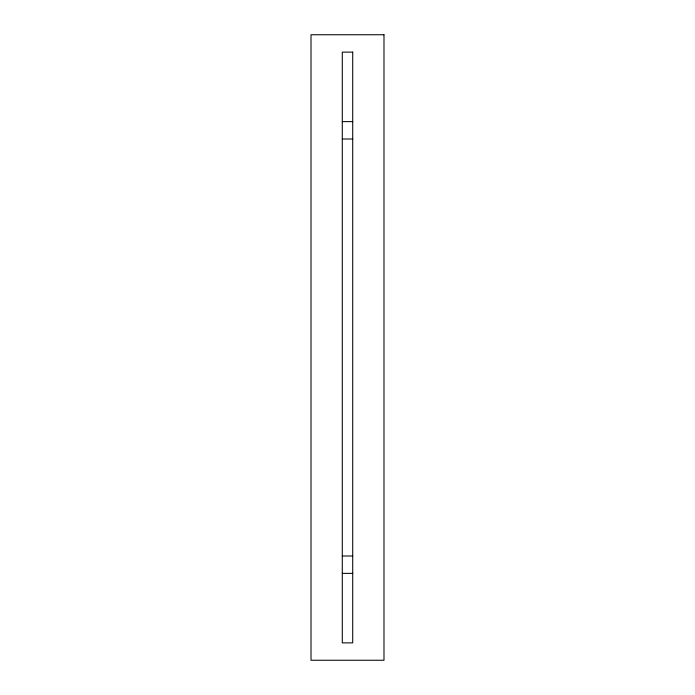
<?xml version="1.0" encoding="UTF-8"?>
<svg xmlns="http://www.w3.org/2000/svg" width="695" height="695" viewBox="0 0 695 695"><rect width="100%" height="100%" fill="white"/><g stroke="black" fill="none" stroke-linecap="round" stroke-linejoin="round"><path stroke-width="1.04" d="M342.288 121.625L352.713 121.625M342.288 139L352.713 139M342.288 556L352.713 556M342.288 573.375L352.713 573.375M383.988 34.75L311.012 34.75L311.012 660.25L383.988 660.25L383.988 34.75M352.713 52.125L342.288 52.125L342.288 642.875L352.713 642.875L352.713 52.125"/></g></svg>
